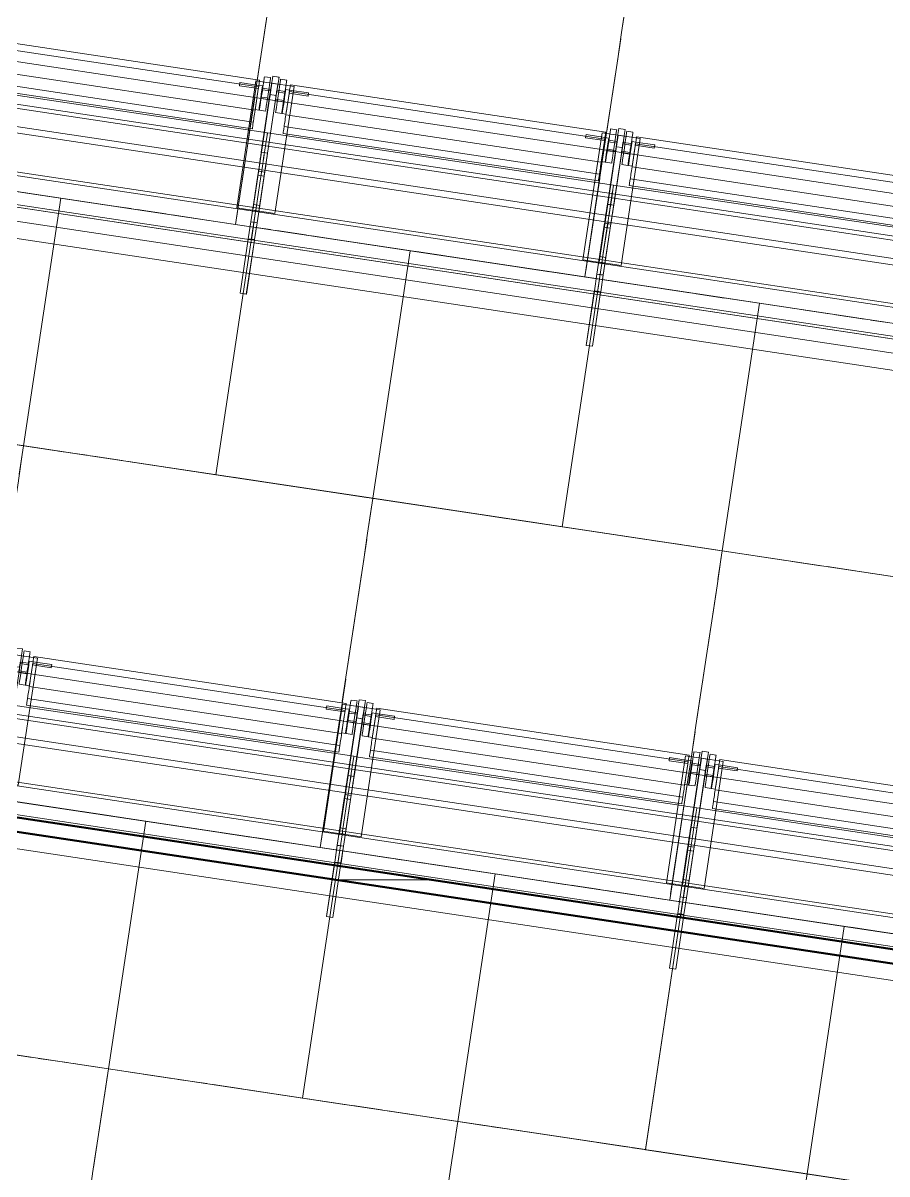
# Model space of a CAD drawing. Header units: millimetres. Extents: x -99530 to 90294, y -97212 to 56397.
# Drawn here: x -30480 to -29135, y -61258 to -59465 of the extents above; entities that cross this region are included whole.
import ezdxf
from ezdxf.enums import TextEntityAlignment as Align

# ---------------------------------------------------------------- set-up
doc = ezdxf.new("R2010")
doc.units = ezdxf.units.MM
doc.header["$MEASUREMENT"] = 0
doc.linetypes.add('Double Dashed', pattern=[1093.611073, 529.166651, -211.666656, 141.111112, -211.666656])
doc.linetypes.add('Hidden Line', pattern=[55, 45, -10])
for name, color, linetype in [('A-25-M_Wall_Ext', 7, 'Continuous'), ('New_A-15-MG_Structural_Grid_Phase_2', 7, 'Continuous'), ('New_A-20-M_Floor_Slab', 7, 'Continuous'), ('New_A-25-M_Wall_Ext', 7, 'Continuous'), ('New_A-35-M_FFE_Fixed', 7, 'Continuous')]:
    doc.layers.add(name, color=color, linetype=linetype)
for name, color, linetype, lineweight in [('A-25-M_Wall_Ext_Pen_No__87', 8, 'Continuous', 20), ('New_A-20-M_Floor_Slab_Pen_No__87', 8, 'Continuous', 20), ('New_A-20-M_Floor_Slab_Pen_No__89', 8, 'Continuous', 20), ('New_A-25-M_Wall_Ext_Pen_No__87', 8, 'Continuous', 20), ('New_A-35-M_FFE_Fixed_Pen_No__1', 7, 'Continuous', 13), ('New_A-95-P_Drawing_Pen_No__1', 7, 'Continuous', 13), ('New_A-95-P_Drawing_Pen_No__101', 252, 'Continuous', 15)]:
    doc.layers.add(name, color=color, linetype=linetype, lineweight=lineweight)
for name, color, linetype, lineweight, true_color in [('New_A-15-MG_Structural_Grid_Phase_2_Pen_No__222', 7, 'Continuous', 13, 0x65af33), ('New_A-20-M_Floor_Slab_Pen_No__107', 7, 'Continuous', 15, 0xa6a6a6), ('New_A-20-M_Floor_Slab_Pen_No__27', 7, 'Continuous', 50, 0x2a2a2a)]:
    doc.layers.add(name, color=color, linetype=linetype, lineweight=lineweight, true_color=true_color)
doc.styles.add('GENERATED_STYLE_4', font='')
doc.styles.get('GENERATED_STYLE_4').set_extended_font_data('Swis721 BT')

# ---------------------------------------------------------------- blocks, each defined once
blk = doc.blocks.new('Slab_32_1', base_point=(-25590.4, -59538.7))
at = {"layer": 'New_A-20-M_Floor_Slab_Pen_No__89', "linetype": 'Continuous', "flags": 128}
blk.add_lwpolyline([(-25590.4, -59538.7), (-31726, -58615.2), (-32135, -59553.1), (-25475.6, -60555.4)], close=True, dxfattribs=at)
blk = doc.blocks.new('Slab_33_1', base_point=(-25481.2, -60505.7))
at = {"layer": 'New_A-20-M_Floor_Slab_Pen_No__89', "linetype": 'Continuous', "flags": 128}
blk.add_lwpolyline([(-25481.2, -60505.7), (-32115, -59507.2), (-32524, -60445.1), (-25366.5, -61522.4)], close=True, dxfattribs=at)
blk = doc.blocks.new('Slab_34_1', base_point=(-25372.1, -61472.7))
at = {"layer": 'New_A-20-M_Floor_Slab_Pen_No__89', "linetype": 'Continuous', "flags": 128}
blk.add_lwpolyline([(-25372.1, -61472.7), (-32504, -60399.3), (-32912.9, -61337.2), (-25257.3, -62489.4)], close=True, dxfattribs=at)
blk = doc.blocks.new('Wall_20_1', base_point=(-25276.5, -60536.5))
at = {"layer": 'New_A-20-M_Floor_Slab_Pen_No__87', "linetype": 'Continuous', "flags": 128}
for points in [[(-32325.9, -59497.7), (-25276.9, -60558.7)], [(-25276.5, -60536.5), (-32115, -59507.2)]]:
    blk.add_lwpolyline(points, dxfattribs=at)
blk = doc.blocks.new('Wall_27_1', base_point=(-25167.3, -61503.5))
at = {"layer": 'New_A-20-M_Floor_Slab_Pen_No__107', "linetype": 'Continuous'}
h = blk.add_hatch(dxfattribs=at)
h.set_pattern_fill('Plywood_0001', color=256, style=0, pattern_type=2)
h.set_pattern_definition([(0, (0, 0), (0, 200), [])])
h.paths.add_polyline_path([(-32513.1, -60420.1), (-25167.7, -61525.7), (-25167.3, -61503.5), (-32504, -60399.3)])
at = {"layer": 'New_A-20-M_Floor_Slab_Pen_No__27', "linetype": 'Continuous', "flags": 128}
for points in [[(-32714.9, -60389.8), (-25167.7, -61525.7)], [(-25167.3, -61503.5), (-32504, -60399.3)]]:
    blk.add_lwpolyline(points, dxfattribs=at)
blk = doc.blocks.new('Wall_131_1', base_point=(-38175.9, -69536.5))
at = {"layer": 'New_A-25-M_Wall_Ext_Pen_No__87', "linetype": 'Hidden Line'}
for radius in [28161.8, 28211.8]:
    blk.add_arc((-26758.9, -43792.8), radius, 246.08329, 336.44041, dxfattribs=at)
blk = doc.blocks.new('Wall_418_1', base_point=(-38294.6, -69816.9))
at = {"layer": 'A-25-M_Wall_Ext_Pen_No__87', "linetype": 'Hidden Line'}
for radius, start, end in [(28130.8, 246.16287, 336.76285), (28469.8, 246.15506, 336.76093)]:
    blk.add_arc((-26785.3, -43777.2), radius, start, end, dxfattribs=at)
blk = doc.blocks.new('Standard grid marker_26')
at = {"layer": 'New_A-15-MG_Structural_Grid_Phase_2_Pen_No__222', "linetype": 'Double Dashed'}
blk.add_arc((0, 0), 27977.6, 0, 90.63597, dxfattribs=at)
at = {"layer": 'New_A-15-MG_Structural_Grid_Phase_2_Pen_No__222', "style": 'GENERATED_STYLE_4'}
blk.add_attdef('AC_MarkerText_1', text='', height=350, rotation=90.3066, dxfattribs=at).set_placement((-1326.2, 28008), align=Align.MIDDLE_CENTER)
blk = doc.blocks.new('Montpelier with surface_3')
at = {"layer": 'New_A-35-M_FFE_Fixed_Pen_No__1', "linetype": 'Continuous'}
for p, q in [((0, 544.9), (0, 4.9)), ((390, 544.9), (0, 544.9)), ((285, 549.8), (370, 549.8)), ((285, 540), (285, 549.8)), ((285, 540), (370, 540)), ((370, 549.8), (371, 549.8)), ((370, 540), (370, 549.8)), ((370, 4.9), (370, 544.9)), ((370, 544.9), (414.6, 544.9)), ((370, 540), (371, 540)), ((371, 549.8), (397.3, 549.8)), ((371, 540), (371, 549.8)), ((371, 540), (397.3, 540)), ((390, 4.9), (390, 544.9)), ((397.3, 540), (397.3, 549.8)), ((397.3, 549.8), (424.7, 549.8)), ((397.3, 540), (424.7, 540)), ((414.6, 544.9), (415.5, 544.9)), ((414.6, 4.9), (414.6, 544.9)), ((415.5, 544.9), (416.5, 544.9)), ((416, 549.3), (616, 549.3)), ((416, 549.3), (416, 514.9)), ((416.5, 544.9), (417.4, 544.9)), ((417.4, 544.9), (418.3, 544.9)), ((418.3, 544.9), (419, 544.9)), ((419, 544.9), (419.6, 544.9)), ((419.6, 544.9), (420, 544.9)), ((420, 544.9), (420.2, 544.9)), ((420.2, 4.9), (420.2, 544.9)), ((420.2, 544.9), (480, 544.9)), ((424.7, 540), (424.7, 549.8)), ((424.7, 549.8), (470.9, 549.8)), ((424.7, 540), (470.9, 540)), ((470.9, 549.8), (477.4, 549.8)), ((470.9, 540), (470.9, 549.8)), ((470.9, 540), (477.4, 540)), ((477.4, 549.8), (478.6, 549.8)), ((477.4, 540), (477.4, 549.8)), ((477.4, 540), (478.6, 540)), ((478.6, 549.8), (480.7, 549.8)), ((478.6, 540), (480.7, 540)), ((480, 544.9), (482.5, 544.9)), ((480, 4.9), (480, 544.9)), ((480.7, 549.8), (483.7, 549.8)), ((480.7, 540), (483.7, 540)), ((482.5, 544.9), (485.7, 544.9)), ((483.7, 549.8), (487.4, 549.8)), ((483.7, 540), (487.4, 540)), ((485.7, 544.9), (489.5, 544.9)), ((487.4, 549.8), (491.7, 549.8)), ((487.4, 540), (491.7, 540)), ((489.5, 544.9), (493.9, 544.9)), ((491.7, 549.8), (496.6, 549.8)), ((491.7, 540), (496.6, 540)), ((493.9, 544.9), (499, 544.9)), ((496.6, 549.8), (501.7, 549.8)), ((496.6, 540), (501.7, 540)), ((499, 544.9), (504.7, 544.9)), ((501.7, 549.8), (507.1, 549.8)), ((501.7, 540), (507.1, 540)), ((504.7, 544.9), (511, 544.9)), ((507.1, 549.8), (597.9, 549.8)), ((507.1, 540), (507.1, 549.8)), ((507.1, 540), (597.9, 540)), ((511, 544.9), (517.9, 544.9)), ((517.9, 544.9), (525.2, 544.9)), ((517.9, 4.9), (517.9, 544.9)), ((525.2, 544.9), (530.9, 544.9)), ((530.9, 544.9), (535, 544.9)), ((535, 544.9), (537.4, 544.9)), ((537.4, 544.9), (538.2, 544.9)), ((538.2, 4.9), (538.2, 544.9)), ((589.7, 540.3), (590.2, 540.3)), ((589.7, 540.3), (589.7, 527.5)), ((590.2, 540.3), (591.7, 540.3)), ((591.7, 540.3), (594, 540.3)), ((592.1, 540.3), (592.7, 540.3)), ((592.1, 540.3), (592.1, 527.5)), ((592.7, 540.3), (594.2, 540.3)), ((594, 540.3), (596.7, 540.3)), ((594.2, 540.3), (596.5, 540.3)), ((596.5, 540.3), (599.1, 540.3)), ((596.7, 540.3), (599.4, 540.3)), ((597.9, 549.8), (608.1, 549.8)), ((597.9, 540), (597.9, 549.8)), ((597.9, 540), (608.1, 540)), ((599.1, 540.3), (601.8, 540.3)), ((599.4, 540.3), (601.6, 540.3)), ((601.6, 540.3), (603.2, 540.3)), ((601.8, 540.3), (604.1, 540.3)), ((603.2, 540.3), (603.7, 540.3)), ((603.7, 540.3), (603.7, 527.5)), ((604.1, 540.3), (605.6, 540.3)), ((605.6, 540.3), (606.1, 540.3)), ((606.1, 540.3), (606.1, 527.5)), ((608.1, 549.8), (617, 549.8)), ((608.1, 540), (617, 540)), ((616, 549.3), (616, 514.9)), ((617, 549.8), (623.5, 549.8)), ((617, 540), (623.5, 540)), ((623.5, 549.8), (626.7, 549.8)), ((623.5, 540), (626.7, 540)), ((626.7, 540), (626.7, 549.8)), ((541.1, 29), (541.1, 520.8)), ((541.1, 520.8), (541.7, 520.8)), ((541.7, 520.8), (543.1, 520.8)), ((543.1, 520.8), (545.3, 520.8)), ((545.3, 520.8), (548.1, 520.8)), ((548.1, 520.8), (551.8, 520.8)), ((551.8, 520.8), (552.7, 520.8)), ((551.8, 29), (551.8, 520.8)), ((552.7, 520.8), (554.3, 520.8)), ((554.3, 520.8), (556.3, 520.8)), ((556.3, 520.8), (558.8, 520.8)), ((558.8, 520.8), (561.5, 520.8)), ((561.5, 520.8), (564.4, 520.8)), ((564.4, 520.8), (567.4, 520.8)), ((567.4, 520.8), (570.4, 520.8)), ((570.4, 520.8), (607, 520.8)), ((570.4, 29), (570.4, 520.8)), ((571.6, 537), (573.6, 537)), ((571.6, 537), (571.6, 527.5)), ((571.6, 527.5), (573.6, 527.5)), ((571.6, 526.7), (572.4, 526.7)), ((571.6, 526.7), (571.6, 520.8)), ((571.6, 520.8), (572.4, 520.8)), ((572.4, 526.7), (574.9, 526.7)), ((572.4, 520.8), (574.9, 520.8)), ((573.6, 537), (579.3, 537)), ((573.6, 527.5), (579.3, 527.5)), ((574.9, 526.7), (578.9, 526.7)), ((574.9, 520.8), (578.9, 520.8)), ((578.9, 526.7), (584, 526.7)), ((578.9, 520.8), (584, 520.8)), ((579.3, 537), (587.8, 537)), ((579.3, 527.5), (587.8, 527.5)), ((584, 526.7), (590.1, 526.7)), ((584, 520.8), (590.1, 520.8)), ((587.8, 537), (597.9, 537)), ((587.8, 527.5), (597.9, 527.5)), ((589.7, 527.5), (590.2, 527.5)), ((590.1, 526.7), (596.6, 526.7)), ((590.1, 520.8), (596.6, 520.8)), ((590.2, 527.5), (591.7, 527.5)), ((591.7, 527.5), (594, 527.5)), ((592.1, 527.5), (592.7, 527.5)), ((592.7, 527.5), (594.2, 527.5)), ((594, 527.5), (596.7, 527.5)), ((594.2, 527.5), (596.5, 527.5)), ((596.5, 527.5), (599.1, 527.5)), ((596.6, 526.7), (603.3, 526.7)), ((596.6, 520.8), (603.3, 520.8)), ((596.7, 527.5), (599.4, 527.5)), ((597.9, 537), (608, 537)), ((597.9, 527.5), (608, 527.5)), ((599.1, 527.5), (601.8, 527.5)), ((599.4, 527.5), (601.6, 527.5)), ((601.6, 527.5), (603.2, 527.5)), ((601.8, 527.5), (604.1, 527.5)), ((603.2, 527.5), (603.7, 527.5)), ((603.3, 526.7), (609.5, 526.7)), ((603.3, 520.8), (609.5, 520.8)), ((604.1, 527.5), (605.6, 527.5)), ((604.5, 520.8), (604.5, 491.4)), ((604.5, 520.8), (609.5, 520.8)), ((605.6, 527.5), (606.1, 527.5)), ((607, 520.8), (609.5, 520.8)), ((607, 29), (607, 520.8)), ((608, 537), (616.5, 537)), ((608, 527.5), (616.5, 527.5)), ((609.5, 526.7), (609.5, 520.8)), ((609.5, 520.8), (611.9, 520.8)), ((609.5, 520.8), (609.5, 491.4)), ((611.9, 520.8), (613.9, 520.8)), ((613.9, 520.8), (615.5, 520.8)), ((615.5, 520.8), (616.8, 520.8)), ((616.5, 537), (622.2, 537)), ((616.5, 527.5), (622.2, 527.5)), ((616.8, 520.8), (617.6, 520.8)), ((617.6, 520.8), (617.9, 520.8)), ((617.9, 29), (617.9, 520.8)), ((622.2, 537), (624.2, 537)), ((622.2, 527.5), (624.2, 527.5)), ((624.2, 537), (624.2, 527.5)), ((416, 514.9), (616, 514.9)), ((604.5, 491.4), (609.5, 491.4)), ((604.5, 29), (604.5, 58.4)), ((604.5, 58.4), (609.5, 58.4)), ((609.5, 29), (609.5, 58.4)), ((416, 0), (416, 34.4)), ((416, 34.4), (616, 34.4)), ((541.1, 29), (541.7, 29)), ((541.7, 29), (543.1, 29)), ((543.1, 29), (545.3, 29)), ((545.3, 29), (548.1, 29)), ((548.1, 29), (551.8, 29)), ((551.8, 29), (552.7, 29)), ((552.7, 29), (554.3, 29)), ((554.3, 29), (556.3, 29)), ((556.3, 29), (558.8, 29)), ((558.8, 29), (561.5, 29)), ((561.5, 29), (564.4, 29)), ((564.4, 29), (567.4, 29)), ((567.4, 29), (570.4, 29)), ((570.4, 29), (607, 29)), ((571.6, 23.1), (571.6, 29)), ((571.6, 29), (572.4, 29)), ((571.6, 23.1), (572.4, 23.1)), ((571.6, 22.3), (573.6, 22.3)), ((571.6, 12.8), (571.6, 22.3)), ((572.4, 29), (574.9, 29)), ((572.4, 23.1), (574.9, 23.1)), ((573.6, 22.3), (579.3, 22.3)), ((574.9, 29), (578.9, 29)), ((574.9, 23.1), (578.9, 23.1)), ((578.9, 29), (584, 29)), ((578.9, 23.1), (584, 23.1)), ((579.3, 22.3), (587.8, 22.3)), ((584, 29), (590.1, 29)), ((584, 23.1), (590.1, 23.1)), ((587.8, 22.3), (597.9, 22.3)), ((589.7, 9.5), (589.7, 22.3)), ((589.7, 22.3), (590.2, 22.3)), ((590.1, 29), (596.6, 29)), ((590.1, 23.1), (596.6, 23.1)), ((590.2, 22.3), (591.7, 22.3)), ((591.7, 22.3), (594, 22.3)), ((592.1, 9.5), (592.1, 22.3)), ((592.1, 22.3), (592.7, 22.3)), ((592.7, 22.3), (594.2, 22.3)), ((594, 22.3), (596.7, 22.3)), ((594.2, 22.3), (596.5, 22.3)), ((596.5, 22.3), (599.1, 22.3)), ((596.6, 29), (603.3, 29)), ((596.6, 23.1), (603.3, 23.1)), ((596.7, 22.3), (599.4, 22.3)), ((597.9, 22.3), (608, 22.3)), ((599.1, 22.3), (601.8, 22.3)), ((599.4, 22.3), (601.6, 22.3)), ((601.6, 22.3), (603.2, 22.3)), ((601.8, 22.3), (604.1, 22.3)), ((603.2, 22.3), (603.7, 22.3)), ((603.3, 29), (609.5, 29)), ((603.3, 23.1), (609.5, 23.1)), ((603.7, 9.5), (603.7, 22.3)), ((604.1, 22.3), (605.6, 22.3)), ((604.5, 29), (609.5, 29)), ((605.6, 22.3), (606.1, 22.3)), ((606.1, 9.5), (606.1, 22.3)), ((607, 29), (609.5, 29)), ((608, 22.3), (616.5, 22.3)), ((609.5, 23.1), (609.5, 29)), ((609.5, 29), (611.9, 29)), ((611.9, 29), (613.9, 29)), ((613.9, 29), (615.5, 29)), ((615.5, 29), (616.8, 29)), ((616, 0), (616, 34.4)), ((616.5, 22.3), (622.2, 22.3)), ((616.8, 29), (617.6, 29)), ((617.6, 29), (617.9, 29)), ((622.2, 22.3), (624.2, 22.3)), ((624.2, 12.8), (624.2, 22.3)), ((0, 4.9), (390, 4.9)), ((285, 9.8), (370, 9.8)), ((285, 0), (285, 9.8)), ((370, 9.8), (371, 9.8)), ((370, 0), (370, 9.8)), ((370, 4.9), (414.6, 4.9)), ((371, 9.8), (397.3, 9.8)), ((371, 0), (371, 9.8)), ((397.3, 9.8), (424.7, 9.8)), ((397.3, 0), (397.3, 9.8)), ((414.6, 4.9), (415.5, 4.9)), ((415.5, 4.9), (416.5, 4.9)), ((416.5, 4.9), (417.4, 4.9)), ((417.4, 4.9), (418.3, 4.9)), ((418.3, 4.9), (419, 4.9)), ((419, 4.9), (419.6, 4.9)), ((419.6, 4.9), (420, 4.9)), ((420, 4.9), (420.2, 4.9)), ((420.2, 4.9), (480, 4.9)), ((424.7, 9.8), (470.9, 9.8)), ((424.7, 0), (424.7, 9.8)), ((470.9, 9.8), (477.4, 9.8)), ((470.9, 0), (470.9, 9.8)), ((477.4, 9.8), (478.6, 9.8)), ((477.4, 0), (477.4, 9.8)), ((478.6, 9.8), (480.7, 9.8)), ((480, 4.9), (482.5, 4.9)), ((480.7, 9.8), (483.7, 9.8)), ((482.5, 4.9), (485.7, 4.9)), ((483.7, 9.8), (487.4, 9.8)), ((485.7, 4.9), (489.5, 4.9)), ((487.4, 9.8), (491.7, 9.8)), ((489.5, 4.9), (493.9, 4.9)), ((491.7, 9.8), (496.6, 9.8)), ((493.9, 4.9), (499, 4.9)), ((496.6, 9.8), (501.7, 9.8)), ((499, 4.9), (504.7, 4.9)), ((501.7, 9.8), (507.1, 9.8)), ((504.7, 4.9), (511, 4.9)), ((507.1, 9.8), (597.9, 9.8)), ((507.1, 0), (507.1, 9.8)), ((511, 4.9), (517.9, 4.9)), ((517.9, 4.9), (525.2, 4.9)), ((525.2, 4.9), (530.9, 4.9)), ((530.9, 4.9), (535, 4.9)), ((535, 4.9), (537.4, 4.9)), ((537.4, 4.9), (538.2, 4.9)), ((571.6, 12.8), (573.6, 12.8)), ((573.6, 12.8), (579.3, 12.8)), ((579.3, 12.8), (587.8, 12.8)), ((587.8, 12.8), (597.9, 12.8)), ((589.7, 9.5), (590.2, 9.5)), ((590.2, 9.5), (591.7, 9.5)), ((591.7, 9.5), (594, 9.5)), ((592.1, 9.5), (592.7, 9.5)), ((592.7, 9.5), (594.2, 9.5)), ((594, 9.5), (596.7, 9.5)), ((594.2, 9.5), (596.5, 9.5)), ((596.5, 9.5), (599.1, 9.5)), ((596.7, 9.5), (599.4, 9.5)), ((597.9, 12.8), (608, 12.8)), ((597.9, 9.8), (608.1, 9.8)), ((597.9, 0), (597.9, 9.8)), ((599.1, 9.5), (601.8, 9.5)), ((599.4, 9.5), (601.6, 9.5)), ((601.6, 9.5), (603.2, 9.5)), ((601.8, 9.5), (604.1, 9.5)), ((603.2, 9.5), (603.7, 9.5)), ((604.1, 9.5), (605.6, 9.5)), ((605.6, 9.5), (606.1, 9.5)), ((608, 12.8), (616.5, 12.8)), ((608.1, 9.8), (617, 9.8)), ((616.5, 12.8), (622.2, 12.8)), ((617, 9.8), (623.5, 9.8)), ((622.2, 12.8), (624.2, 12.8)), ((623.5, 9.8), (626.7, 9.8)), ((626.7, 0), (626.7, 9.8)), ((285, 0), (370, 0)), ((370, 0), (371, 0)), ((371, 0), (397.3, 0)), ((397.3, 0), (424.7, 0)), ((416, 0), (616, 0)), ((424.7, 0), (470.9, 0)), ((470.9, 0), (477.4, 0)), ((477.4, 0), (478.6, 0)), ((478.6, 0), (480.7, 0)), ((480.7, 0), (483.7, 0)), ((483.7, 0), (487.4, 0)), ((487.4, 0), (491.7, 0)), ((491.7, 0), (496.6, 0)), ((496.6, 0), (501.7, 0)), ((501.7, 0), (507.1, 0)), ((507.1, 0), (597.9, 0)), ((597.9, 0), (608.1, 0)), ((608.1, 0), (617, 0)), ((617, 0), (623.5, 0)), ((623.5, 0), (626.7, 0))]:
    blk.add_line(p, q, dxfattribs=at)
blk = doc.blocks.new('Montpelier with surface_2')
at = {"layer": 'New_A-35-M_FFE_Fixed_Pen_No__1', "linetype": 'Continuous'}
for p, q in [((0, 549.9), (0, 5)), ((390, 549.9), (0, 549.9)), ((285, 554.9), (370, 554.9)), ((285, 545), (285, 554.9)), ((285, 545), (370, 545)), ((370, 554.9), (371, 554.9)), ((370, 545), (370, 554.9)), ((370, 5), (370, 549.9)), ((370, 549.9), (414.6, 549.9)), ((370, 545), (371, 545)), ((371, 554.9), (397.3, 554.9)), ((371, 545), (371, 554.9)), ((371, 545), (397.3, 545)), ((390, 5), (390, 549.9)), ((397.3, 545), (397.3, 554.9)), ((397.3, 554.9), (424.7, 554.9)), ((397.3, 545), (424.7, 545)), ((414.6, 549.9), (415.5, 549.9)), ((414.6, 5), (414.6, 549.9)), ((415.5, 549.9), (416.5, 549.9)), ((416, 554.4), (616, 554.4)), ((416, 554.4), (416, 519.7)), ((416.5, 549.9), (417.4, 549.9)), ((417.4, 549.9), (418.3, 549.9)), ((418.3, 549.9), (419, 549.9)), ((419, 549.9), (419.6, 549.9)), ((419.6, 549.9), (420, 549.9)), ((420, 549.9), (420.2, 549.9)), ((420.2, 5), (420.2, 549.9)), ((420.2, 549.9), (480, 549.9)), ((424.7, 545), (424.7, 554.9)), ((424.7, 554.9), (470.9, 554.9)), ((424.7, 545), (470.9, 545)), ((470.9, 554.9), (477.4, 554.9)), ((470.9, 545), (470.9, 554.9)), ((470.9, 545), (477.4, 545)), ((477.4, 554.9), (478.6, 554.9)), ((477.4, 545), (477.4, 554.9)), ((477.4, 545), (478.6, 545)), ((478.6, 554.9), (480.7, 554.9)), ((478.6, 545), (480.7, 545)), ((480, 549.9), (482.5, 549.9)), ((480, 5), (480, 549.9)), ((480.7, 554.9), (483.7, 554.9)), ((480.7, 545), (483.7, 545)), ((482.5, 549.9), (485.7, 549.9)), ((483.7, 554.9), (487.4, 554.9)), ((483.7, 545), (487.4, 545)), ((485.7, 549.9), (489.5, 549.9)), ((487.4, 554.9), (491.7, 554.9)), ((487.4, 545), (491.7, 545)), ((489.5, 549.9), (493.9, 549.9)), ((491.7, 554.9), (496.6, 554.9)), ((491.7, 545), (496.6, 545)), ((493.9, 549.9), (499, 549.9)), ((496.6, 554.9), (501.7, 554.9)), ((496.6, 545), (501.7, 545)), ((499, 549.9), (504.7, 549.9)), ((501.7, 554.9), (507.1, 554.9)), ((501.7, 545), (507.1, 545)), ((504.7, 549.9), (511, 549.9)), ((507.1, 554.9), (597.9, 554.9)), ((507.1, 545), (507.1, 554.9)), ((507.1, 545), (597.9, 545)), ((511, 549.9), (517.9, 549.9)), ((517.9, 549.9), (525.2, 549.9)), ((517.9, 5), (517.9, 549.9)), ((525.2, 549.9), (530.9, 549.9)), ((530.9, 549.9), (535, 549.9)), ((535, 549.9), (537.4, 549.9)), ((537.4, 549.9), (538.2, 549.9)), ((538.2, 5), (538.2, 549.9)), ((571.6, 542), (573.6, 542)), ((571.6, 542), (571.6, 532.4)), ((573.6, 542), (579.3, 542)), ((579.3, 542), (587.8, 542)), ((587.8, 542), (597.9, 542)), ((589.7, 545.3), (590.2, 545.3)), ((589.7, 545.3), (589.7, 532.4)), ((590.2, 545.3), (591.7, 545.3)), ((591.7, 545.3), (594, 545.3)), ((592.1, 545.3), (592.7, 545.3)), ((592.1, 545.3), (592.1, 532.4)), ((592.7, 545.3), (594.2, 545.3)), ((594, 545.3), (596.7, 545.3)), ((594.2, 545.3), (596.5, 545.3)), ((596.5, 545.3), (599.1, 545.3)), ((596.7, 545.3), (599.4, 545.3)), ((597.9, 554.9), (608.1, 554.9)), ((597.9, 545), (597.9, 554.9)), ((597.9, 545), (608.1, 545)), ((597.9, 542), (608, 542)), ((599.1, 545.3), (601.8, 545.3)), ((599.4, 545.3), (601.6, 545.3)), ((601.6, 545.3), (603.2, 545.3)), ((601.8, 545.3), (604.1, 545.3)), ((603.2, 545.3), (603.7, 545.3)), ((603.7, 545.3), (603.7, 532.4)), ((604.1, 545.3), (605.6, 545.3)), ((605.6, 545.3), (606.1, 545.3)), ((606.1, 545.3), (606.1, 532.4)), ((608, 542), (616.5, 542)), ((608.1, 554.9), (617, 554.9)), ((608.1, 545), (617, 545)), ((616, 554.4), (616, 519.7)), ((616.5, 542), (622.2, 542)), ((617, 554.9), (623.5, 554.9)), ((617, 545), (623.5, 545)), ((622.2, 542), (624.2, 542)), ((623.5, 554.9), (626.7, 554.9)), ((623.5, 545), (626.7, 545)), ((624.2, 542), (624.2, 532.4)), ((626.7, 545), (626.7, 554.9)), ((541.1, 29.2), (541.1, 525.7)), ((541.1, 525.7), (541.7, 525.7)), ((541.7, 525.7), (543.1, 525.7)), ((543.1, 525.7), (545.3, 525.7)), ((545.3, 525.7), (548.1, 525.7)), ((548.1, 525.7), (551.8, 525.7)), ((551.8, 525.7), (552.7, 525.7)), ((551.8, 29.2), (551.8, 525.7)), ((552.7, 525.7), (554.3, 525.7)), ((554.3, 525.7), (556.3, 525.7)), ((556.3, 525.7), (558.8, 525.7)), ((558.8, 525.7), (561.5, 525.7)), ((561.5, 525.7), (564.4, 525.7)), ((564.4, 525.7), (567.4, 525.7)), ((567.4, 525.7), (570.4, 525.7)), ((570.4, 525.7), (607, 525.7)), ((570.4, 29.2), (570.4, 525.7)), ((571.6, 532.4), (573.6, 532.4)), ((571.6, 531.6), (572.4, 531.6)), ((571.6, 531.6), (571.6, 525.7)), ((571.6, 525.7), (572.4, 525.7)), ((572.4, 531.6), (574.9, 531.6)), ((572.4, 525.7), (574.9, 525.7)), ((573.6, 532.4), (579.3, 532.4)), ((574.9, 531.6), (578.9, 531.6)), ((574.9, 525.7), (578.9, 525.7)), ((578.9, 531.6), (584, 531.6)), ((578.9, 525.7), (584, 525.7)), ((579.3, 532.4), (587.8, 532.4)), ((584, 531.6), (590.1, 531.6)), ((584, 525.7), (590.1, 525.7)), ((587.8, 532.4), (597.9, 532.4)), ((589.7, 532.4), (590.2, 532.4)), ((590.1, 531.6), (596.6, 531.6)), ((590.1, 525.7), (596.6, 525.7)), ((590.2, 532.4), (591.7, 532.4)), ((591.7, 532.4), (594, 532.4)), ((592.1, 532.4), (592.7, 532.4)), ((592.7, 532.4), (594.2, 532.4)), ((594, 532.4), (596.7, 532.4)), ((594.2, 532.4), (596.5, 532.4)), ((596.5, 532.4), (599.1, 532.4)), ((596.6, 531.6), (603.3, 531.6)), ((596.6, 525.7), (603.3, 525.7)), ((596.7, 532.4), (599.4, 532.4)), ((597.9, 532.4), (608, 532.4)), ((599.1, 532.4), (601.8, 532.4)), ((599.4, 532.4), (601.6, 532.4)), ((601.6, 532.4), (603.2, 532.4)), ((601.8, 532.4), (604.1, 532.4)), ((603.2, 532.4), (603.7, 532.4)), ((603.3, 531.6), (609.5, 531.6)), ((603.3, 525.7), (609.5, 525.7)), ((604.1, 532.4), (605.6, 532.4)), ((604.5, 525.7), (604.5, 495.9)), ((604.5, 525.7), (609.5, 525.7)), ((605.6, 532.4), (606.1, 532.4)), ((607, 525.7), (609.5, 525.7)), ((607, 29.2), (607, 525.7)), ((608, 532.4), (616.5, 532.4)), ((609.5, 531.6), (609.5, 525.7)), ((609.5, 525.7), (611.9, 525.7)), ((609.5, 525.7), (609.5, 495.9)), ((611.9, 525.7), (613.9, 525.7)), ((613.9, 525.7), (615.5, 525.7)), ((615.5, 525.7), (616.8, 525.7)), ((616.5, 532.4), (622.2, 532.4)), ((616.8, 525.7), (617.6, 525.7)), ((617.6, 525.7), (617.9, 525.7)), ((617.9, 29.2), (617.9, 525.7)), ((622.2, 532.4), (624.2, 532.4)), ((416, 519.7), (616, 519.7)), ((604.5, 495.9), (609.5, 495.9)), ((604.5, 29.2), (604.5, 59)), ((604.5, 59), (609.5, 59)), ((609.5, 29.2), (609.5, 59)), ((416, 0), (416, 34.7)), ((416, 34.7), (616, 34.7)), ((541.1, 29.2), (541.7, 29.2)), ((541.7, 29.2), (543.1, 29.2)), ((543.1, 29.2), (545.3, 29.2)), ((545.3, 29.2), (548.1, 29.2)), ((548.1, 29.2), (551.8, 29.2)), ((551.8, 29.2), (552.7, 29.2)), ((552.7, 29.2), (554.3, 29.2)), ((554.3, 29.2), (556.3, 29.2)), ((556.3, 29.2), (558.8, 29.2)), ((558.8, 29.2), (561.5, 29.2)), ((561.5, 29.2), (564.4, 29.2)), ((564.4, 29.2), (567.4, 29.2)), ((567.4, 29.2), (570.4, 29.2)), ((570.4, 29.2), (607, 29.2)), ((571.6, 23.3), (571.6, 29.2)), ((571.6, 29.2), (572.4, 29.2)), ((571.6, 23.3), (572.4, 23.3)), ((571.6, 22.5), (573.6, 22.5)), ((571.6, 12.9), (571.6, 22.5)), ((572.4, 29.2), (574.9, 29.2)), ((572.4, 23.3), (574.9, 23.3)), ((573.6, 22.5), (579.3, 22.5)), ((574.9, 29.2), (578.9, 29.2)), ((574.9, 23.3), (578.9, 23.3)), ((578.9, 29.2), (584, 29.2)), ((578.9, 23.3), (584, 23.3)), ((579.3, 22.5), (587.8, 22.5)), ((584, 29.2), (590.1, 29.2)), ((584, 23.3), (590.1, 23.3)), ((587.8, 22.5), (597.9, 22.5)), ((589.7, 9.6), (589.7, 22.5)), ((589.7, 22.5), (590.2, 22.5)), ((590.1, 29.2), (596.6, 29.2)), ((590.1, 23.3), (596.6, 23.3)), ((590.2, 22.5), (591.7, 22.5)), ((591.7, 22.5), (594, 22.5)), ((592.1, 9.6), (592.1, 22.5)), ((592.1, 22.5), (592.7, 22.5)), ((592.7, 22.5), (594.2, 22.5)), ((594, 22.5), (596.7, 22.5)), ((594.2, 22.5), (596.5, 22.5)), ((596.5, 22.5), (599.1, 22.5)), ((596.6, 29.2), (603.3, 29.2)), ((596.6, 23.3), (603.3, 23.3)), ((596.7, 22.5), (599.4, 22.5)), ((597.9, 22.5), (608, 22.5)), ((599.1, 22.5), (601.8, 22.5)), ((599.4, 22.5), (601.6, 22.5)), ((601.6, 22.5), (603.2, 22.5)), ((601.8, 22.5), (604.1, 22.5)), ((603.2, 22.5), (603.7, 22.5)), ((603.3, 29.2), (609.5, 29.2)), ((603.3, 23.3), (609.5, 23.3)), ((603.7, 9.6), (603.7, 22.5)), ((604.1, 22.5), (605.6, 22.5)), ((604.5, 29.2), (609.5, 29.2)), ((605.6, 22.5), (606.1, 22.5)), ((606.1, 9.6), (606.1, 22.5)), ((607, 29.2), (609.5, 29.2)), ((608, 22.5), (616.5, 22.5)), ((609.5, 23.3), (609.5, 29.2)), ((609.5, 29.2), (611.9, 29.2)), ((611.9, 29.2), (613.9, 29.2)), ((613.9, 29.2), (615.5, 29.2)), ((615.5, 29.2), (616.8, 29.2)), ((616, 0), (616, 34.7)), ((616.5, 22.5), (622.2, 22.5)), ((616.8, 29.2), (617.6, 29.2)), ((617.6, 29.2), (617.9, 29.2)), ((622.2, 22.5), (624.2, 22.5)), ((624.2, 12.9), (624.2, 22.5)), ((0, 5), (390, 5)), ((285, 9.9), (370, 9.9)), ((285, 0), (285, 9.9)), ((370, 9.9), (371, 9.9)), ((370, 0), (370, 9.9)), ((370, 5), (414.6, 5)), ((371, 9.9), (397.3, 9.9)), ((371, 0), (371, 9.9)), ((397.3, 9.9), (424.7, 9.9)), ((397.3, 0), (397.3, 9.9)), ((414.6, 5), (415.5, 5)), ((415.5, 5), (416.5, 5)), ((416.5, 5), (417.4, 5)), ((417.4, 5), (418.3, 5)), ((418.3, 5), (419, 5)), ((419, 5), (419.6, 5)), ((419.6, 5), (420, 5)), ((420, 5), (420.2, 5)), ((420.2, 5), (480, 5)), ((424.7, 9.9), (470.9, 9.9)), ((424.7, 0), (424.7, 9.9)), ((470.9, 9.9), (477.4, 9.9)), ((470.9, 0), (470.9, 9.9)), ((477.4, 9.9), (478.6, 9.9)), ((477.4, 0), (477.4, 9.9)), ((478.6, 9.9), (480.7, 9.9)), ((480, 5), (482.5, 5)), ((480.7, 9.9), (483.7, 9.9)), ((482.5, 5), (485.7, 5)), ((483.7, 9.9), (487.4, 9.9)), ((485.7, 5), (489.5, 5)), ((487.4, 9.9), (491.7, 9.9)), ((489.5, 5), (493.9, 5)), ((491.7, 9.9), (496.6, 9.9)), ((493.9, 5), (499, 5)), ((496.6, 9.9), (501.7, 9.9)), ((499, 5), (504.7, 5)), ((501.7, 9.9), (507.1, 9.9)), ((504.7, 5), (511, 5)), ((507.1, 9.9), (597.9, 9.9)), ((507.1, 0), (507.1, 9.9)), ((511, 5), (517.9, 5)), ((517.9, 5), (525.2, 5)), ((525.2, 5), (530.9, 5)), ((530.9, 5), (535, 5)), ((535, 5), (537.4, 5)), ((537.4, 5), (538.2, 5)), ((571.6, 12.9), (573.6, 12.9)), ((573.6, 12.9), (579.3, 12.9)), ((579.3, 12.9), (587.8, 12.9)), ((587.8, 12.9), (597.9, 12.9)), ((589.7, 9.6), (590.2, 9.6)), ((590.2, 9.6), (591.7, 9.6)), ((591.7, 9.6), (594, 9.6)), ((592.1, 9.6), (592.7, 9.6)), ((592.7, 9.6), (594.2, 9.6)), ((594, 9.6), (596.7, 9.6)), ((594.2, 9.6), (596.5, 9.6)), ((596.5, 9.6), (599.1, 9.6)), ((596.7, 9.6), (599.4, 9.6)), ((597.9, 12.9), (608, 12.9)), ((597.9, 9.9), (608.1, 9.9)), ((597.9, 0), (597.9, 9.9)), ((599.1, 9.6), (601.8, 9.6)), ((599.4, 9.6), (601.6, 9.6)), ((601.6, 9.6), (603.2, 9.6)), ((601.8, 9.6), (604.1, 9.6)), ((603.2, 9.6), (603.7, 9.6)), ((604.1, 9.6), (605.6, 9.6)), ((605.6, 9.6), (606.1, 9.6)), ((608, 12.9), (616.5, 12.9)), ((608.1, 9.9), (617, 9.9)), ((616.5, 12.9), (622.2, 12.9)), ((617, 9.9), (623.5, 9.9)), ((622.2, 12.9), (624.2, 12.9)), ((623.5, 9.9), (626.7, 9.9)), ((626.7, 0), (626.7, 9.9)), ((285, 0), (370, 0)), ((370, 0), (371, 0)), ((371, 0), (397.3, 0)), ((397.3, 0), (424.7, 0)), ((416, 0), (616, 0)), ((424.7, 0), (470.9, 0)), ((470.9, 0), (477.4, 0)), ((477.4, 0), (478.6, 0)), ((478.6, 0), (480.7, 0)), ((480.7, 0), (483.7, 0)), ((483.7, 0), (487.4, 0)), ((487.4, 0), (491.7, 0)), ((491.7, 0), (496.6, 0)), ((496.6, 0), (501.7, 0)), ((501.7, 0), (507.1, 0)), ((507.1, 0), (597.9, 0)), ((597.9, 0), (608.1, 0)), ((608.1, 0), (617, 0)), ((617, 0), (623.5, 0)), ((623.5, 0), (626.7, 0))]:
    blk.add_line(p, q, dxfattribs=at)

msp = doc.modelspace()

# ---------------------------------------------------------------- linework, layer by layer
at = {"layer": 'New_A-95-P_Drawing_Pen_No__1', "linetype": 'Continuous', "flags": 128}
for points in [[(-30693.2, -59697), (-30149.3, -59778.8), (-30119.5, -59581.1), (-30663.4, -59499.2)], [(-30673.2, -59564), (-30663.4, -59499.2), (-30119.5, -59581.1), (-30129.3, -59645.9)], [(-30149.3, -59778.8), (-29605.4, -59860.7), (-29575.7, -59662.9), (-30119.5, -59581.1)], [(-30129.3, -59645.9), (-30119.5, -59581.1), (-29575.7, -59662.9), (-29585.4, -59727.8)], [(-30693.2, -59697), (-30678.3, -59598.1), (-30134.4, -59679.9), (-30149.3, -59778.8)], [(-30965.1, -59656), (-30421.2, -59737.9), (-30479.3, -60123.6), (-31023.2, -60041.7)], [(-29605.4, -59860.7), (-29061.6, -59942.6), (-29031.8, -59744.8), (-29575.7, -59662.9)], [(-29585.4, -59727.8), (-29575.7, -59662.9), (-29031.8, -59744.8), (-29041.5, -59809.6)], [(-30149.3, -59778.8), (-30134.4, -59679.9), (-29590.5, -59761.8), (-29605.4, -59860.7)], [(-30421.2, -59737.9), (-29877.4, -59819.8), (-29935.4, -60205.4), (-30479.3, -60123.6)], [(-29605.4, -59860.7), (-29590.5, -59761.8), (-29046.7, -59843.7), (-29061.6, -59942.6)], [(-29877.4, -59819.8), (-29333.5, -59901.6), (-29391.5, -60287.3), (-29935.4, -60205.4)], [(-29333.5, -59901.6), (-28789.6, -59983.5), (-28847.7, -60369.1), (-29391.5, -60287.3)], [(-30561.1, -60667.4), (-30017.3, -60749.3), (-29987.5, -60551.5), (-30531.4, -60469.7)], [(-30541.1, -60534.5), (-30531.4, -60469.7), (-29987.5, -60551.5), (-29997.3, -60616.4)], [(-30017.3, -60749.3), (-29473.4, -60831.2), (-29443.6, -60633.4), (-29987.5, -60551.5)], [(-29997.3, -60616.4), (-29987.5, -60551.5), (-29443.6, -60633.4), (-29453.4, -60698.2)], [(-30561.1, -60667.4), (-30546.3, -60568.5), (-30002.4, -60650.4), (-30017.3, -60749.3)], [(-30833.1, -60626.5), (-30289.2, -60708.4), (-30347.3, -61094), (-30891.1, -61012.2)], [(-29473.4, -60831.2), (-28929.5, -60913), (-28899.8, -60715.2), (-29443.6, -60633.4)], [(-29453.4, -60698.2), (-29443.6, -60633.4), (-28899.8, -60715.2), (-28909.5, -60780.1)], [(-30017.3, -60749.3), (-30002.4, -60650.4), (-29458.5, -60732.3), (-29473.4, -60831.2)], [(-30289.2, -60708.4), (-29745.3, -60790.2), (-29803.4, -61175.9), (-30347.3, -61094)], [(-29473.4, -60831.2), (-29458.5, -60732.3), (-28914.6, -60814.1), (-28929.5, -60913)], [(-29745.3, -60790.2), (-29201.5, -60872.1), (-29259.5, -61257.7), (-29803.4, -61175.9)], [(-29201.5, -60872.1), (-28657.6, -60953.9), (-28715.6, -61339.6), (-29259.5, -61257.7)]]:
    msp.add_lwpolyline(points, close=True, dxfattribs=at)
at = {"layer": 'New_A-95-P_Drawing_Pen_No__101', "linetype": 'Hidden Line', "flags": 128}
for points in [[(-30693.2, -59697), (-30611.3, -59153.1), (-30067.4, -59235), (-30149.3, -59778.8)], [(-30149.3, -59778.8), (-30067.4, -59235), (-29523.6, -59316.8), (-29605.4, -59860.7)], [(-29605.4, -59860.7), (-29523.6, -59316.8), (-28979.7, -59398.7), (-29061.6, -59942.6)], [(-31105, -60585.6), (-31023.2, -60041.7), (-30479.3, -60123.6), (-30561.1, -60667.4)], [(-30561.1, -60667.4), (-30479.3, -60123.6), (-29935.4, -60205.4), (-30017.3, -60749.3)], [(-30017.3, -60749.3), (-29935.4, -60205.4), (-29391.5, -60287.3), (-29473.4, -60831.2)], [(-29473.4, -60831.2), (-29391.5, -60287.3), (-28847.7, -60369.1), (-28929.5, -60913)], [(-30973, -61556), (-30891.1, -61012.2), (-30347.3, -61094), (-30429.1, -61637.9)], [(-30429.1, -61637.9), (-30347.3, -61094), (-29803.4, -61175.9), (-29885.2, -61719.8)], [(-29885.2, -61719.8), (-29803.4, -61175.9), (-29259.5, -61257.7), (-29341.4, -61801.6)]]:
    msp.add_lwpolyline(points, close=True, dxfattribs=at)

# ---------------------------------------------------------------- block references
at = {"layer": 'A-25-M_Wall_Ext', "color": 250, "lineweight": 50, "true_color": 0x2a2a2a}
msp.add_blockref('Wall_418_1', (-38294.6, -69816.9), dxfattribs=at)
at = {"layer": 'New_A-15-MG_Structural_Grid_Phase_2', "color": 8, "linetype": 'Continuous', "lineweight": 15, "zscale": 1000, "rotation": 246.1337837427074}
msp.add_blockref('Standard grid marker_26', (-26783.5, -43781.2), dxfattribs=at)
at = {"layer": 'New_A-20-M_Floor_Slab', "color": 8, "linetype": 'Continuous', "lineweight": 20}
for name, p in [('Slab_32_1', (-25590.4, -59538.7)), ('Slab_33_1', (-25481.2, -60505.7)), ('Slab_34_1', (-25372.1, -61472.7))]:
    msp.add_blockref(name, p, dxfattribs=at)
at = {"layer": 'New_A-20-M_Floor_Slab', "color": 250, "lineweight": 50, "true_color": 0x2a2a2a}
for name, p in [('Wall_20_1', (-25276.5, -60536.5)), ('Wall_27_1', (-25167.3, -61503.5))]:
    msp.add_blockref(name, p, dxfattribs=at)
at = {"layer": 'New_A-25-M_Wall_Ext', "color": 250, "lineweight": 50, "true_color": 0x2a2a2a}
msp.add_blockref('Wall_131_1', (-38175.9, -69536.5), dxfattribs=at)
at = {"layer": 'New_A-35-M_FFE_Fixed', "color": 251, "linetype": 'Continuous', "lineweight": 20, "true_color": 0x606060, "zscale": 1000, "rotation": 81.44041186159994}
for name, p in [('Montpelier with surface_2', (-30174.9, -60169.4)), ('Montpelier with surface_2', (-29636, -60250.5)), ('Montpelier with surface_2', (-29097, -60331.6)), ('Montpelier with surface_3', (-30040.3, -61140.2)), ('Montpelier with surface_3', (-29506.4, -61220.6)), ('Montpelier with surface_3', (-28972.4, -61301))]:
    msp.add_blockref(name, p, dxfattribs=at)

doc.saveas('drawing.dxf')
